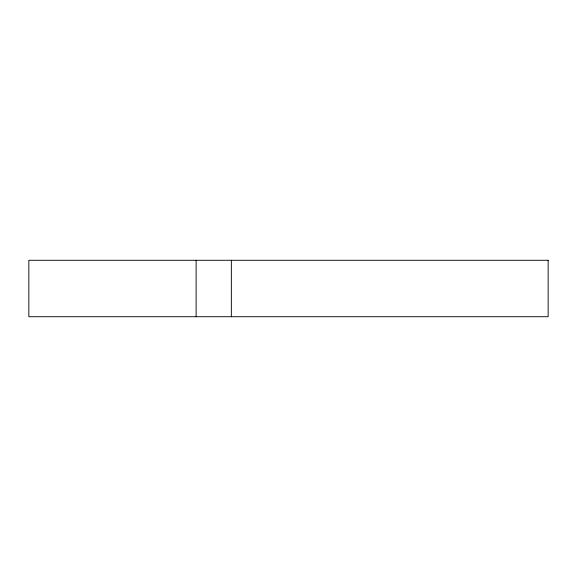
<?xml version="1.0" encoding="UTF-8"?>
<svg xmlns="http://www.w3.org/2000/svg" width="577" height="577" viewBox="0 0 577 577"><rect width="100%" height="100%" fill="white"/><g stroke="black" fill="none" stroke-linecap="round" stroke-linejoin="round"><path stroke-width="0.87" d="M231.348 260.277L231.348 316.723M196.122 260.277L196.122 316.723M548.15 260.277L28.85 260.277L28.85 316.723L548.15 316.723L548.15 260.277"/></g></svg>
